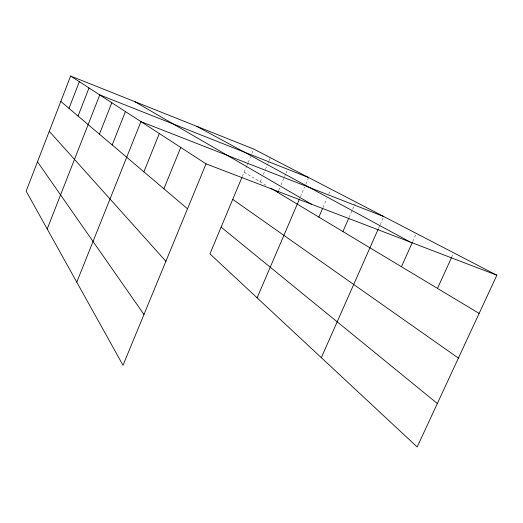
<?xml version="1.0" encoding="UTF-8"?>
<svg xmlns="http://www.w3.org/2000/svg" width="523" height="523" viewBox="0 0 523 523"><rect width="100%" height="100%" fill="white"/><g stroke="black" fill="none" stroke-linecap="round" stroke-linejoin="round"><path stroke-width="0.39" stroke-dasharray="2.62 1.96" d="M242.26 176.591L246.595 166.222M246.908 165.477L247.843 163.241M248.157 162.496L250.654 156.534M251.896 153.546L253.773 149.075M260.166 181.841L262.016 177.447M263.252 174.519L265.102 170.125M265.409 169.393L267.567 164.268M267.881 163.536L268.802 161.339M269.11 160.607L270.345 157.678M278.752 190.202L279.7 187.973M280.969 184.992L285.708 173.826M286.029 173.087L286.977 170.851M300.431 196.753L304.543 187.156M305.811 184.201L308.341 178.297M322.992 207.533L326.81 198.701M328.725 194.281L330.314 190.601M349.05 217.542L355.182 203.519M378.489 228.44L379.809 225.465M380.136 224.72L383.098 218.026M412.712 241.587L415.7 234.932M451.669 257.27L453.016 254.309M244.104 172.185L267.626 186.325"/><path stroke-width="0.78" d="M70.638 76.031L26.15 191.137L123.023 365.302L206.042 163.843L70.638 76.031L253.773 149.075L496.85 275.222L417.177 446.969L209.926 253.871L241.953 177.33M68.99 108.366L79.346 81.68M78.045 116.034L89.002 87.942M47.207 228.989L99.756 94.918L308.655 177.559M99.429 134.156L111.817 102.737M112.19 144.963L125.435 111.569M76.776 282.152L140.935 121.624L383.758 216.535M143.884 171.819L159.312 133.542M163.902 188.783L180.742 147.44M277.805 192.438L278.439 190.947M257.113 297.835L299.483 198.969M318.847 217.104L322.671 208.272M342.918 231.565L348.73 218.281M321.312 357.654L378.162 229.185M401.435 266.73L412.385 242.332M437.49 288.395L451.669 257.27M206.042 163.843L496.85 275.222M196.7 126.311L410.071 241.992M134.529 101.514L311.669 204.297M271.019 188.358L479.133 313.421M232.728 199.368L458.403 358.111M221.111 227.139L437.339 403.514M60.818 101.442L187.522 208.795M49.273 131.306L165.889 261.278M37.486 161.803L143.962 314.486"/></g></svg>
